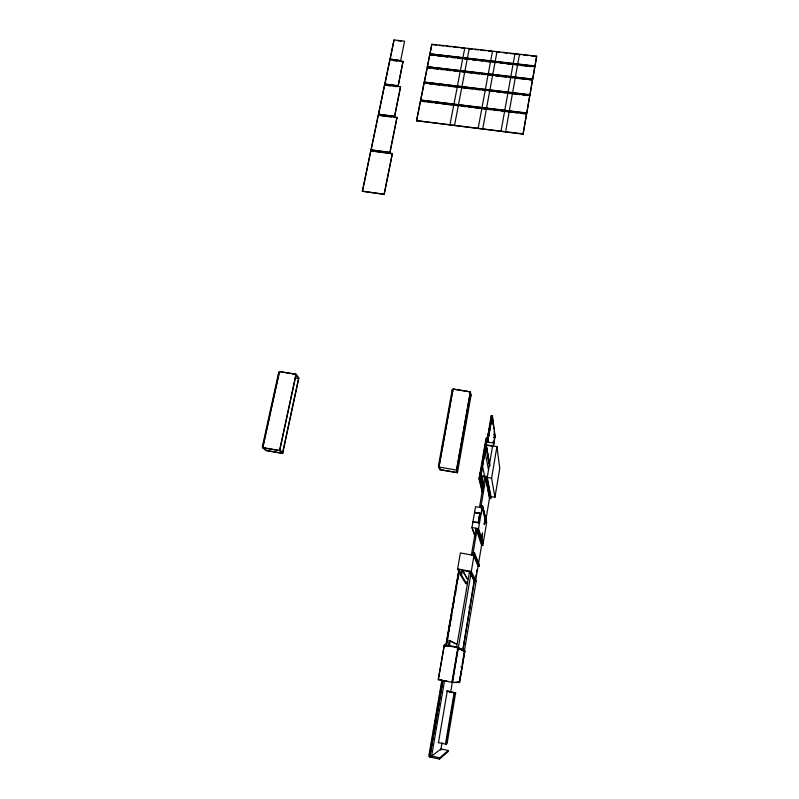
<?xml version="1.0" encoding="UTF-8"?>
<svg xmlns="http://www.w3.org/2000/svg" width="799" height="799" viewBox="0 0 799 799"><rect width="100%" height="100%" fill="white"/><g stroke="black" fill="none" stroke-linecap="round" stroke-linejoin="round"><path stroke-width="1.2" d="M529.777 95.49L526.731 113.248L420.664 100.075L424.089 82.926L529.777 95.49L526.731 113.248M529.917 94.991L532.514 79.83L427.175 67.535L424.259 82.117L529.917 94.991L532.514 79.83M532.653 79.351L534.811 66.736L429.762 54.652L427.335 66.726L532.653 79.351L534.811 66.736M534.95 66.267L536.658 56.16L431.84 44.245L429.922 53.853L534.95 66.267L536.658 56.16M449.697 692.114L449.757 691.544L446.831 690.975L455.65 692.813L447.1 743.46L446.102 744.209L438.182 742.581M481.597 538.246L482.486 532.903L481.767 538.796L483.175 543.23L486.371 524.264L482.097 507.804L475.545 506.666L471.969 527.51L475.035 536.059M492.613 445.852L487.24 477.502L490.986 496.598L494.941 497.278L499.765 468.404L496.928 446.571L485.832 444.733L479.869 479.57L483.005 491.445M493.373 445.013L494.861 436.224L494.221 431.38M493.452 445.972L495.09 436.264L492.384 415.69L491.285 415.51L491.075 416.748L491.914 416.878M446.102 744.209L454.761 692.923L455.65 692.813M451.745 711.979L452.154 709.562M474.067 579.844L473.987 580.334L469.472 571.684L462.351 570.386L467.415 579.135L463.011 570.826M474.346 579.255L462.751 650.466M494.941 497.278L491.585 478.241L496.928 446.571M484.903 518.631L484.184 524.514L485.173 519.64M478.202 565.392L474.017 555.405L460.364 552.948L457.597 568.968L471.29 571.455L476.154 581.103L464.389 650.945L462.791 650.636L474.666 579.864M475.725 576.908L476.134 574.471M476.544 572.044L476.953 569.617M485.792 520.459L489.637 497.417L490.816 497.617L490.646 498.636L489.457 498.436L485.772 478.521L487.07 478.751L490.816 497.617M459.725 678.81L460.134 676.393M460.534 673.986L460.943 671.579M461.343 669.172L461.752 666.756M462.162 664.349L462.671 661.422M462.971 659.535L463.47 656.668M463.78 654.711L464.269 651.924M459.445 682.486L459.585 681.637L458.956 681.517M459.785 680.448L464.718 651.165M464.878 651.195L459.605 682.516L452.444 682.446L438.291 679.649L444.254 645.143L458.316 647.849L464.878 651.195L457.777 647.749L451.904 682.336M448.309 750.481L439.71 757.772L431.61 756.094L440.998 748.973L448.309 750.481L448.109 751.629L439.49 759.05L429.612 757.003L442.756 680.518M479.3 566.261L474.316 554.186L472.988 553.947L478.102 566.042L479.3 566.261L479.48 565.213L474.506 553.028L473.188 552.788M478.381 530.216L478.182 531.355L476.873 531.125L481.607 545.298L482.796 545.507L478.381 530.216L477.063 529.987M485.333 522.936L486.521 523.145L486.691 522.117L482.506 505.637L481.198 505.417L481.617 508.883M485.852 444.504L486.951 438.092L487.61 442.067L494.261 443.225M486.092 444.773L480.129 479.62L482.886 491.425M489.707 465.527L486.112 444.554L487.21 438.132L486.082 438.022L486.261 441.657M480.259 479.64L486.221 444.803L489.827 465.547M489.018 433.817L488.169 433.687L487.959 434.926L488.808 435.065M488.628 435.675L488.459 432.029L489.298 432.159M489.188 432.399L489.028 428.713L489.867 428.853M489.467 430.751L489.308 427.056L490.157 427.195M489.937 427.735L489.877 423.75L490.716 423.889M491.285 420.584L490.436 420.454L490.226 421.682L491.065 421.822M490.846 422.421L490.716 418.806L491.565 418.936M483.515 487.15L481.837 477.742L480.489 477.512L482.946 488.249M493.892 428.963L492.124 415.65L487.61 442.067L492.384 415.69M438.461 742.641L447.19 691.425L448.169 691.325M471.4 555.005L475.954 528.299M479.47 507.345L484.633 477.063M461.363 569.677L460.424 575.01L465.677 583.48L466.696 583.669L467.035 581.682M456.569 647.51L469.562 571.145M480.778 507.575L485.932 477.283M472.718 555.245L477.263 528.529L482.796 545.507M479.809 513.457L478.251 522.606L479.79 513.407L474.556 512.539L481.108 513.637M449.607 692.383L449.747 691.544M452.624 679L453.033 676.573M440.798 750.121L442.037 742.86M450.676 691.994L458.137 647.819L464.838 651.225M439.49 759.05L439.71 757.772M452.444 682.446L474.017 555.405M483.185 543.22L478.551 528.668L482.097 507.804M486.521 523.145L482.506 505.637M490.646 498.636L487.07 478.751M474.316 554.186L474.506 553.028M445.682 646.261L458.996 569.068M445.982 645.852L459.026 570.146M446.052 646.331L458.946 571.545M446.681 644.863L447.1 642.436M447.45 640.588L447.929 637.582M448.259 635.924L448.738 632.938M449.058 631.27L449.457 628.933M450.656 621.802L451.135 619.195M451.475 617.028L451.904 614.511M453.033 608.189L453.452 605.742M453.892 603.185L454.311 600.758M455.46 593.877L455.899 591.33M456.189 589.852L456.718 586.596M457.877 580.054L458.296 577.647M458.646 575.42L459.125 572.843M435.365 728.928L433.318 729.936L433.078 731.375L433.987 731.554M436.324 723.335L434.306 724.224L434.057 725.652L435.235 725.891M436.963 719.609L434.956 720.418L434.716 721.837L435.625 722.026M437.922 714.036L435.944 714.715L435.695 716.144L436.604 716.323M438.561 710.331L436.594 710.93L436.344 712.348L437.253 712.528M437.852 710.691L436.673 710.451L436.913 709.033L437.822 709.212M439.51 704.778L437.572 705.247L437.323 706.666L438.232 706.855M448.229 645.912L449.178 640.379L456.429 643.974M429.882 757.053L443.026 680.578M449.348 646.121L450.296 640.598M466.696 583.669L461.522 575.22L462.461 569.877M431.39 757.372L444.514 680.868L446.801 680.938M482.167 492.004L479.06 478.941L479.28 477.652L480.149 477.802M482.636 491.385L479.35 477.223L479.58 475.934L480.439 476.084M481.028 472.648L480.169 472.499L479.939 473.787L480.808 473.937M482.496 464.079L481.637 463.939L481.417 465.218L482.276 465.368M482.206 465.907L481.707 463.51L481.927 462.231L482.796 462.371M483.375 458.956L482.516 458.816L482.296 460.094L483.155 460.234M483.045 460.703L482.806 457.108L483.665 457.258M484.254 453.852L483.385 453.702L483.165 454.981L484.034 455.12M484.833 450.446L483.974 450.306L483.755 451.575L484.613 451.725M484.494 452.274L484.264 448.609L485.123 448.748M485.422 446.811L485.203 443.095L486.072 443.235M486.651 439.849L485.792 439.71L485.572 440.978L486.431 441.118M456.828 471.77L470.231 395.835L469.572 392.529M471.07 395.445L470.351 391.79L452.963 389.033L470.381 391.959L456.579 470.112L438.881 467.006L440.009 469.752L457.447 472.708L471.04 395.275M523.065 134.182L526.581 113.758L420.494 100.894L416.539 120.669L523.065 134.182L526.581 113.758M470.351 391.79L456.539 469.992L457.447 472.708M438.391 466.216L452.174 389.912L452.873 390.022L439.09 466.336L438.391 466.216L439.4 468.683L440.099 468.803M438.941 467.135L452.963 389.033M440.089 468.933L439.959 469.632L457.408 472.589M416.599 120.979L420.494 100.894M420.713 100.394L424.089 82.926M424.309 82.447L426.986 69.084M427.395 67.066L429.762 54.652M429.972 54.192L431.84 44.245M394.566 116.554L400.549 86.781L384.619 84.874L378.466 114.257L394.566 116.554L400.549 86.781M389.922 152.619L397.003 117.403L378.297 115.086L370.996 149.892L389.922 152.619L397.003 117.403M384.139 194.427L392.369 153.508L370.826 150.731L362.337 191.231L384.139 194.427L392.369 153.508M400.649 60.654L404.544 41.149L394.037 39.95L390.022 59.086L400.649 60.654L390.022 59.086M398.132 85.972L403.056 61.423L389.862 59.885L384.788 84.065L398.132 85.972L403.056 61.423M362.436 191.51L370.826 150.731M371.086 150.192L378.297 115.086M378.546 114.577L384.619 84.874M384.868 84.384L389.862 59.885M390.102 59.426L394.037 39.95M282.646 453.403L279.55 450.496L296 374.222L279.35 371.565L262.661 447.62L265.957 450.546L282.646 453.403L298.836 378.017L296 374.222M298.716 377.847L282.506 453.273L265.817 450.416M263.82 448.179L262.342 446.861L278.681 372.424L279.35 372.534M279.49 371.735L262.811 447.75L279.69 450.636L296.129 374.391L279.35 371.565M446.451 743.33L445.442 744.069L454.112 692.793L455.011 692.683M436.673 710.451L438.641 709.862M452.803 692.483L452.983 692.533M452.264 682.406L459.115 682.416M452.424 681.467L451.844 681.347M441.967 679.799L438.291 679.649L444.314 645.173L448.938 646.061M397.612 40.699L401.108 41.099M433.098 44.734L436.703 45.144M439.11 45.413L443.914 45.962M446.321 46.232L451.135 46.781M453.542 47.051L458.346 47.6M460.753 47.88L464.359 48.29M468.434 48.749L472.149 49.168M474.626 49.448L478.341 49.878M480.818 50.157L485.772 50.717M488.249 51.006L493.203 51.565M496.119 51.895L499.794 52.315M503.48 52.734L507.165 53.153M509.622 53.433L514.536 53.992M516.134 54.172L520.968 54.722M523.375 54.991L528.209 55.54M530.616 55.82L535.45 56.369M429.922 53.853L534.95 65.927M429.812 55.001L434.636 55.55M437.043 55.83L441.867 56.379M444.274 56.659L447.889 57.079M451.505 57.488L455.12 57.908M457.527 58.187L462.351 58.736M464.758 59.016L468.683 59.466M472.269 59.885L475.854 60.295M479.44 60.704L483.025 61.124M485.412 61.393L490.196 61.942M492.593 62.222L496.638 62.692M500.324 63.111L504.019 63.54M506.476 63.82L511.4 64.389M517.872 65.128L513.018 64.23L510.831 76.804M520.289 65.408L531.175 66.667M393.527 60.644L397.133 61.064M399.53 61.343L403.125 61.763M427.335 66.726L532.663 79.011M430.861 68.295L427.175 67.535M433.278 68.574L438.112 69.143M440.529 69.423L444.154 69.843M446.571 70.122L451.405 70.692M453.822 70.971L458.646 71.54M465.008 72.28L460.174 71.381L457.398 86.372M467.405 72.559L472.199 73.118M474.596 73.398L479.39 73.957M481.787 74.247L485.383 74.667M493.003 75.555L488.049 74.637L485.333 89.698M495.47 75.845L499.175 76.275M501.642 76.564L506.576 77.143M509.053 77.423L513.108 77.903M515.535 78.182L526.451 79.461M528.878 79.74L532.514 80.17M424.259 82.117L529.917 94.662M424.149 83.256L426.576 83.545M429.003 83.835L432.639 84.265M435.065 84.554L439.909 85.133M442.336 85.423L445.972 85.853M448.399 86.142L459.645 87.481M462.052 87.76L472.868 89.049M475.275 89.338L480.089 89.907M482.496 90.197L486.102 90.627M488.898 90.956L493.852 91.545M496.329 91.835L500.044 92.285M502.521 92.574L506.236 93.014M509.083 93.353L520.039 94.662M522.476 94.951L527.34 95.53M384.788 84.065L398.062 85.653M385.927 85.343L390.821 85.932M393.278 86.222L396.943 86.662M420.664 100.075L526.721 112.929M421.772 101.363L425.418 101.803M427.855 102.102L432.718 102.691M435.155 102.981L438.811 103.431M441.238 103.72L452.194 105.049M458.596 105.828L453.722 104.919L449.947 125.113M461.013 106.127L465.837 106.706M468.254 107.006L471.869 107.446M474.286 107.735L485.383 109.083M487.76 109.373L491.325 109.803M493.702 110.092L498.466 110.662M500.843 110.951L511.919 112.299M514.366 112.599L518.032 113.039M520.469 113.338L525.362 113.927M378.466 114.257L394.496 116.245M380.714 115.685L391.23 116.984M393.567 117.273L397.073 117.713M416.539 120.669L523.065 133.872M370.996 149.892L389.842 152.319M370.916 151.031L373.303 151.341M375.7 151.64L392.449 153.798M362.337 191.231L384.059 194.147M469.542 395.725L470.231 395.835M295.051 377.937L298.576 378.496L295.99 375.061M449.487 408.778L448.788 408.669L449.378 410.716M448.768 408.778L449.467 408.888M491.844 417.288L491.005 417.158L490.786 418.386L491.635 418.526M490.506 420.034L491.355 420.174M490.995 422.232L490.157 422.102L489.947 423.34L490.786 423.47M489.657 424.988L490.506 425.128M490.436 425.537L489.587 425.398L489.378 426.636L490.226 426.776M274.636 390.841L275.335 390.841M489.098 428.294L489.937 428.434M488.808 429.952L489.657 430.092M489.587 430.511L488.738 430.371L488.529 431.61L489.378 431.75M488.239 433.268L489.088 433.408M445.353 427.685L446.032 427.914M488.738 435.485L487.889 435.345L487.68 436.584L488.519 436.723M493.882 437.243L494.661 437.373L494.182 433.757M493.822 437.622L494.601 437.752L494.112 434.137M488.449 437.143L487.6 437.003L487.39 438.252L488.239 438.391M488.169 438.801L487.32 438.661L487.11 439.909L487.949 440.049M485.862 439.29L486.721 439.43M487.04 440.329L487.879 440.469M493.113 441.827L493.892 441.957M493.043 442.207L493.822 442.336M486.361 441.537L485.502 441.398L485.283 442.666L486.142 442.816M486.821 441.577L487.67 441.707M484.993 444.364L486.112 444.554M270.591 409.288L271.261 409.398M270.561 409.398L271.231 409.507M492.534 446.281L486.022 445.203L489.647 465.917M485.492 446.621L484.623 446.481L484.843 445.213L485.702 445.353L486.571 450.237M485.412 447.05L484.554 446.911L484.334 448.179L485.203 448.319M484.044 449.877L484.903 450.017M484.783 450.846L488.539 469.942M484.544 452.144L483.675 452.004L483.465 453.283L484.324 453.423M441.887 446.871L442.586 446.991M441.867 446.991L442.566 447.1M483.745 456.828L482.876 456.678L483.095 455.41L483.964 455.55L484.414 457.887M482.586 458.386L483.445 458.536M483.085 460.663L482.216 460.524L481.997 461.802L482.866 461.942M481.707 463.51L482.576 463.65M266.486 428.004L267.156 428.114M266.457 428.114L267.126 428.224M481.987 467.075L481.118 466.936L481.338 465.647L482.476 465.897L484.693 476.544M481.917 467.505L481.048 467.365L480.828 468.643L481.697 468.793M481.617 469.223L480.748 469.073L480.529 470.361L481.398 470.501M481.328 470.931L480.459 470.791L480.239 472.069L481.108 472.219M480.738 474.366L479.869 474.216L479.65 475.505L480.519 475.655M480.828 475.535L487.38 476.643M491.585 478.241L480.678 476.394L481.497 479.989M479.35 477.223L480.219 477.373M481.647 478.861L480.299 478.631L482.496 488.119M485.582 479.64L486.881 479.869M479.06 478.941L479.929 479.09L482.976 492.144M262.342 446.861L263.011 446.981M262.661 447.62L279.55 450.496M265.298 449.497L265.957 449.607M481.008 506.546L482.316 506.776M474.586 512.279L481.138 513.417M479.55 522.796L472.998 521.687M472.938 521.857L479.51 523.015M478.551 528.668L471.969 527.51L474.996 535.959M482.976 544.469L481.777 544.259L475.705 580.224L473.408 579.804M460.424 575.01L461.522 575.22M476.154 581.103L474.576 580.813L470.122 572.214M456.489 583.62L457.258 583.66M449.447 645.572L456.658 646.96L462.251 649.817M454.721 647.17L457.038 647.619M457.278 682.036L459.575 682.486L457.138 682.026M442.676 680.988L441.767 680.818L441.527 682.216L442.436 682.396M442.346 682.865L441.447 682.686L441.208 684.094L442.107 684.264M442.027 684.733L441.128 684.553L440.888 685.961L441.787 686.141M441.707 686.611L440.808 686.431L440.569 687.839L441.467 688.019M441.388 688.488L440.479 688.309L440.239 689.717L441.148 689.897M441.058 690.366L440.159 690.186L439.919 691.594L440.818 691.774M446.911 691.365L454.761 692.923M440.738 692.244L439.84 692.064L439.59 693.472L440.499 693.652M440.419 694.121L439.51 693.941L439.27 695.35L440.449 695.589M440.089 695.999L439.19 695.819L438.951 697.237L439.849 697.417M439.77 697.887L438.871 697.707L438.621 699.115L439.53 699.305M439.45 699.774L438.541 699.594L438.301 701.003L439.2 701.182M439.12 701.662L438.222 701.472L437.972 702.89L438.881 703.07M438.801 703.549L437.892 703.36L437.652 704.778L438.551 704.958M437.572 705.247L438.471 705.437M438.152 707.325L437.243 707.145L437.003 708.563L437.902 708.743M436.594 710.93L437.502 711.11M437.173 713.008L436.264 712.818L436.024 714.246L436.923 714.426M435.944 714.715L436.843 714.895M436.524 716.793L435.615 716.613L435.365 718.041L436.274 718.221M436.194 718.701L435.285 718.511L435.046 719.939L435.944 720.119M434.956 720.418L435.864 720.598M435.545 722.496L434.636 722.316L434.386 723.744L435.295 723.924M434.306 724.224L435.215 724.403M434.886 726.311L433.977 726.121L433.727 727.549L434.636 727.739M434.556 728.219L433.647 728.029L433.408 729.457L434.316 729.647M433.318 729.936L434.227 730.126M433.907 732.034L432.998 731.844L432.748 733.282L433.657 733.462M433.577 733.941L432.668 733.762L432.419 735.19L433.328 735.38M433.248 735.859L432.339 735.669L432.089 737.107L432.998 737.287M432.918 737.767L432.009 737.587L431.76 739.025L432.668 739.205M432.589 739.684L431.68 739.494L431.43 740.933L432.339 741.122M432.529 741.662L431.35 741.422L431.1 742.86L432.009 743.05M431.929 743.529L431.021 743.34L430.771 744.778L431.68 744.968M431.6 745.447L430.681 745.257L430.441 746.705L431.35 746.885M431.27 747.365L430.351 747.185L430.112 748.623L431.021 748.813M430.941 749.292L430.022 749.102L429.772 750.551L430.691 750.74M430.601 751.22L429.692 751.03L429.443 752.468L430.361 752.658M430.271 753.147L429.363 752.958L429.113 754.396L430.022 754.586M429.942 755.075L429.033 754.885L428.783 756.323L429.692 756.513M450.087 625.317L449.318 625.158L450.306 625.887M450.057 625.437L449.298 625.277L450.286 626.007M460.963 666.885L461.962 667.125M444.254 645.143L446.541 646.191M458.646 648.558L462.791 650.636M461.922 650.306L462.721 650.706M462.072 649.417L462.871 649.827M449.178 640.379L455.4 643.774M279.84 449.947L282.646 452.594M469.123 607.709L469.822 608.618M469.243 606.96L469.952 607.879M457.597 568.968L460.643 573.932M456.698 469.413L457.527 471.889M479.6 537.667L481.417 543.16M452.174 389.912L452.743 392.099M479.28 477.652L482.097 489.597M480.169 472.499L480.688 474.806M481.837 477.742L483.425 484.893M481.637 463.939L482.137 466.326M486.012 479.71L487.7 487.969M488.189 490.326L489.387 496.229M482.516 458.816L483.005 461.263M470.261 392.639L470.921 395.944M483.385 453.702L483.844 456.059M483.974 450.306L484.424 452.693M487 452.683L487.43 455.12M487.859 457.567L488.938 463.67M485.792 439.71L486.192 442.077M487.21 438.132L487.859 442.107M488.169 433.687L488.559 436.094M489.028 428.713L489.397 431.17M489.877 423.75L490.216 426.097M490.436 420.454L490.776 422.831M490.716 418.806L491.055 421.193M491.285 415.51L491.615 417.927M492.564 421.702L492.883 424.109M454.471 125.673L458.276 105.788M453.922 104.419L457.238 87.191M458.436 104.969L461.732 87.72M460.374 70.911L462.701 58.786M461.892 86.911L464.688 72.25M464.848 71.431L467.165 59.296M462.861 57.977L464.718 48.33M467.325 58.487L469.173 48.829M478.112 128.609L481.817 108.644M482.676 129.168L486.361 109.193M481.967 107.815L485.183 90.517M486.511 108.374L489.707 91.056M489.857 90.227L492.584 75.505M488.219 74.157L490.476 61.982M490.636 61.173L492.434 51.476M492.733 74.687L494.981 62.502M495.13 61.683L496.918 51.985M500.983 131.445L504.588 111.411M504.738 110.582L507.874 93.213M505.567 132.015L509.163 111.96M509.313 111.131L512.419 93.753M508.014 92.384L510.681 77.613M512.568 92.924L515.215 78.152M513.178 63.76L514.926 54.032M515.365 77.333L517.552 65.099M517.702 64.28L519.45 54.552"/></g></svg>
